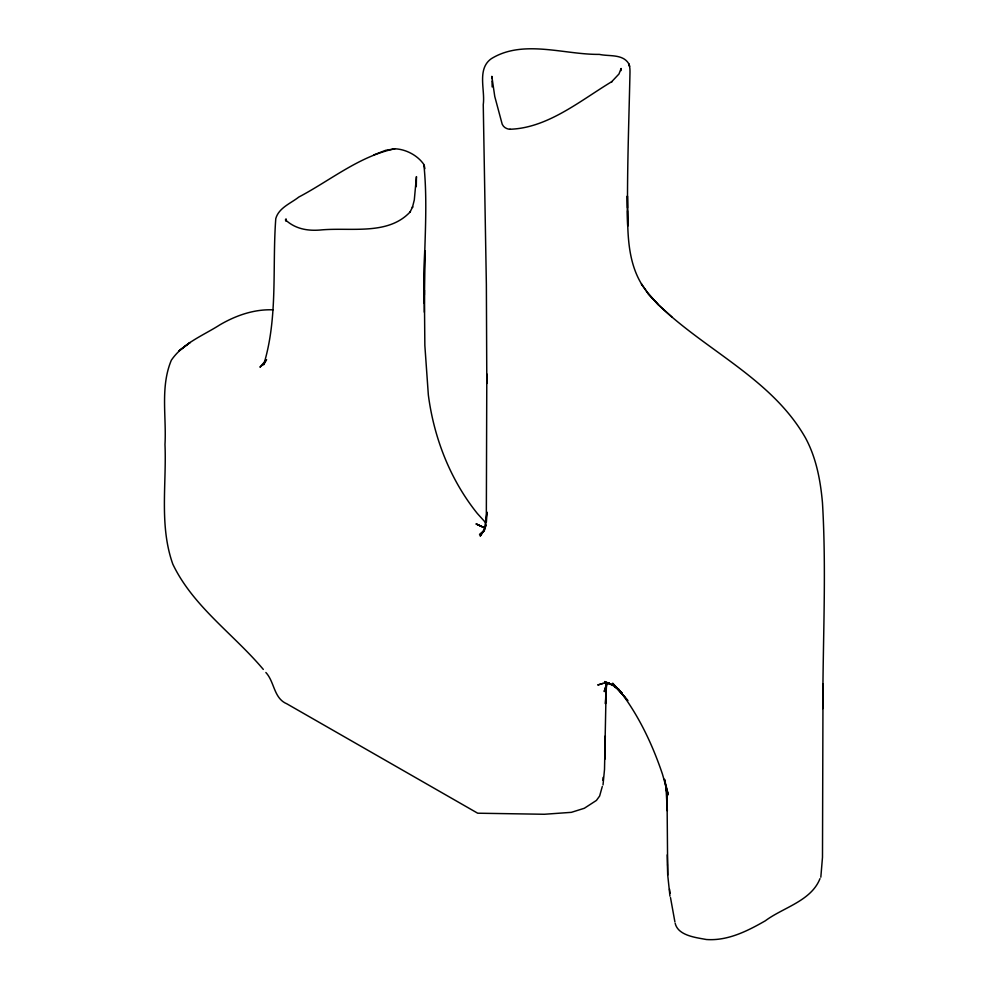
<?xml version="1.0" encoding="UTF-8"?>
<svg xmlns="http://www.w3.org/2000/svg" width="989" height="989" viewBox="0 0 989 989"><rect width="100%" height="100%" fill="white"/><g stroke="black" fill="none" stroke-linecap="round" stroke-linejoin="round"><path stroke-width="1.48" d="M486.811 373.916L486.316 522.254L486.996 512.166L484.227 530.772L485.896 525.579M424.318 312.19L424.355 290.012L424.85 345.445L428.336 394.883C433.911 437.756 450.119 479.616 477.316 513.464L485.995 523.057M424.368 295.056L424.714 250.687L424.281 303.141C422.859 257.041 428.62 210.237 423.861 164.458C417.605 155.384 405.836 149.154 394.772 148.795C359.39 156.101 330.264 180.493 298.814 197.046C290.741 203.425 278.824 207.739 275.783 218.606C272.136 267.191 278.169 317.778 263.655 364.793L266.56 359.724M416.282 186.674L416.443 176.611L414.304 199.951L412.388 207.517L412.648 206.738L410.027 212.141L410.41 211.646C387.911 236.099 350.18 226.963 319.843 230.054C307.06 231.006 295.118 228.78 285.401 219.818L286.105 221.029M603.018 784.932L604.514 769.393L606.232 684.45M602.993 780.408L603.043 777.453M604.835 759.292L605.305 735.903M606.257 683.411L605.453 703.797L606.616 683.486M621.018 70.627L621.117 68.488L618.978 73.99L611.474 81.963L611.944 81.555C580.358 100.569 547.77 128.088 509.941 129.25C511.523 129.312 502.56 129.806 501.497 121.61L494.76 96.465L491.83 76.326L491.941 78.564M602.289 786.515L599.643 796.009L596.429 800.422L584.326 808.273L571.37 812.34L544.358 814.268L477.687 813.205L286.822 703.797C273.632 698.271 274.645 681.916 265.868 672.495M606.48 683.312L605.379 691.867L606.875 683.584M820.821 877.218L822.489 857.29L823.021 684.042L822.786 708.606C822.848 640.007 826.507 571.308 822.465 502.771C820.487 480.469 816.284 457.969 805.578 438.065C772.063 378.923 705.763 350.65 658.315 304.686L647.882 293.263L641.416 284.004L648.66 294.203L658.315 304.686M606.714 683.535L604.205 691.534L606.887 683.288M819.992 878.64C811.104 901.127 783.115 907.469 765.288 920.821C747.338 931.106 727.657 941.046 706.356 939.513C696.033 937.535 678.058 935.718 675.178 923.318M486.18 524.417L483.992 530.178L480.209 536.125L484.029 530.425L479.504 534.715L483.732 531.081M266.437 359.749L259.959 367.179L264.224 363.445M373.953 154.853L385.685 150.316L394.895 148.82M602.857 683.436L597.752 684.994L603.846 683.176L609.273 683.127M272.989 309.841C254.173 309.075 235.926 315.454 219.867 324.849C203.178 335.518 182.854 343.22 171.332 360.231C160.169 386.81 166.535 416.53 164.99 444.481C166.647 484.301 159.155 525.765 172.815 564.15C193.04 606.517 233.627 634.11 263.309 669.417M609.088 683.028L604.464 682.769L612.03 684.586L604.613 681.557L613.118 685.587L618.038 689.098M627.496 207.826L627.385 195.933L627.731 226.135L627.644 224.169C626.927 173.668 628.868 123.192 629.981 72.729C630.018 69.551 629.993 66.263 628.534 63.37C622.489 53.752 608.767 56.558 599.346 54.383C564.447 54.828 523.169 38.979 491.273 58.722C476.71 69.057 485.339 90.135 483.25 104.574L486.365 284.548L486.811 383.485M484.598 527.866L476.204 523.997L484.746 527.817M476.204 523.997L483.596 527.384M618.125 689.036L614.515 686.329L622.069 693.326M671.976 317.061L657.66 304.056L647.882 293.263M622.192 693.363L612.599 683.214L627.854 700.583L618.15 689.432L624.788 697.097M621.587 693.066L618.174 688.715C638.115 714.169 652.171 743.654 662.469 774.189L668.292 794.76L664.497 779.295L667.019 793.697L665.894 785.798L667.303 810.683L667.118 803.192M642.269 285.228C628.312 263.123 627.632 236.124 627.521 210.793M629.449 65.892L628.683 63.803L629.61 66.337M424.887 168.662L424.182 165.188M674.906 921.909L670.493 897.567M669.961 896.195L667.723 875.092L667.093 803.093M669.516 889.123L670.01 893.339M285.994 218.804L286.18 220.967M667.093 801.696L666.784 790.001L667.303 810.683M492.028 81.135L492.176 86.945M667.501 865.041L667.723 875.092M667.254 854.842L667.476 864.93M189.975 342.577L178.873 350.959L189.975 342.577"/></g></svg>
